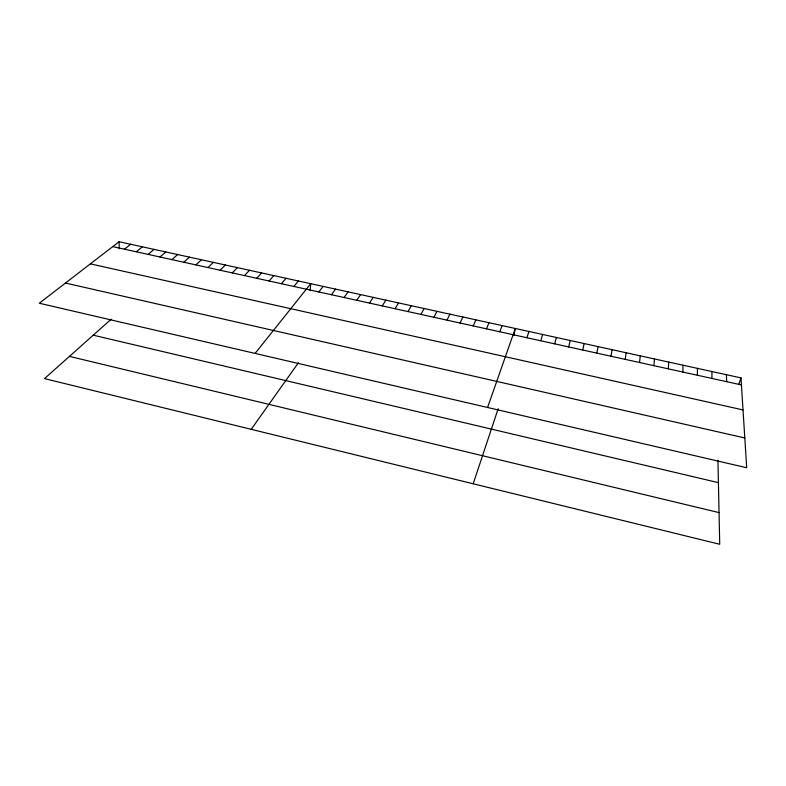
<?xml version="1.0" encoding="UTF-8"?>
<svg xmlns="http://www.w3.org/2000/svg" width="786" height="786" viewBox="0 0 786 786"><rect width="100%" height="100%" fill="white"/><g stroke="black" fill="none" stroke-linecap="round" stroke-linejoin="round"><path stroke-width="1.18" d="M697.359 375.236L697.437 368.359M682.808 372.033L683.054 365.215M668.316 368.84L668.729 362.071M310.156 290.791L310.716 283.687L255.096 353.415M653.883 365.667L654.473 358.956M639.529 362.513L640.276 355.842M625.224 359.359L626.137 352.747M610.987 356.235L612.068 349.672M596.82 353.111L598.058 346.606M513.877 335.642L515.282 328.479L487.585 407.492M582.711 350.006L584.116 343.551M568.671 346.921L570.223 340.505M554.68 343.846L556.4 337.479M540.758 340.78L542.635 334.463M526.905 337.734L528.929 331.466M738.811 384.452L740.982 377.899L119.079 241.724L39.3 303.229L746.7 467.758L740.982 377.899M473.192 483.793L498.177 408.7M499.768 331.761L502.097 325.591M486.485 328.833L488.961 322.712M473.26 325.925L475.884 319.853M460.095 323.026L462.856 316.994M446.988 320.148L449.887 314.154M433.931 317.269L436.977 311.335M420.923 314.41L424.116 308.515M407.983 311.561L411.304 305.705M395.083 308.731L398.551 302.915M382.251 305.901L385.847 300.134M369.459 303.091L373.193 297.363M356.726 300.291L360.597 294.603M344.052 297.501L348.051 291.861M251.225 429.323L298.454 362.69M331.417 294.721L335.553 289.12M318.851 291.95L323.115 286.399M293.856 286.448L298.375 280.985M281.427 283.717L286.084 278.293M269.058 280.995L273.842 275.611M256.737 278.283L261.65 272.939M244.475 275.591L249.506 270.276M232.253 272.899L237.401 267.633M220.08 270.217L225.356 264.99M207.966 267.554L213.36 262.367M195.891 264.902L201.412 259.753M183.875 262.249L189.505 257.14M111.209 319.165L44.527 378.606L719.721 544.276L717.932 460.203M171.898 259.616L177.656 254.546M159.971 256.993L165.846 251.962M148.092 254.379L154.085 249.388M136.263 251.775L142.364 246.824M124.483 249.182L130.702 244.269M112.742 246.608L741.434 384.934M90.37 263.85L743.025 409.928M65.474 283.048L744.804 437.979M93.249 335.18L718.404 482.653M69.453 356.382L719.043 512.61M726.402 374.706L726.677 381.682M119.079 241.724L119.246 248.759M711.89 371.523L711.988 378.449"/></g></svg>
